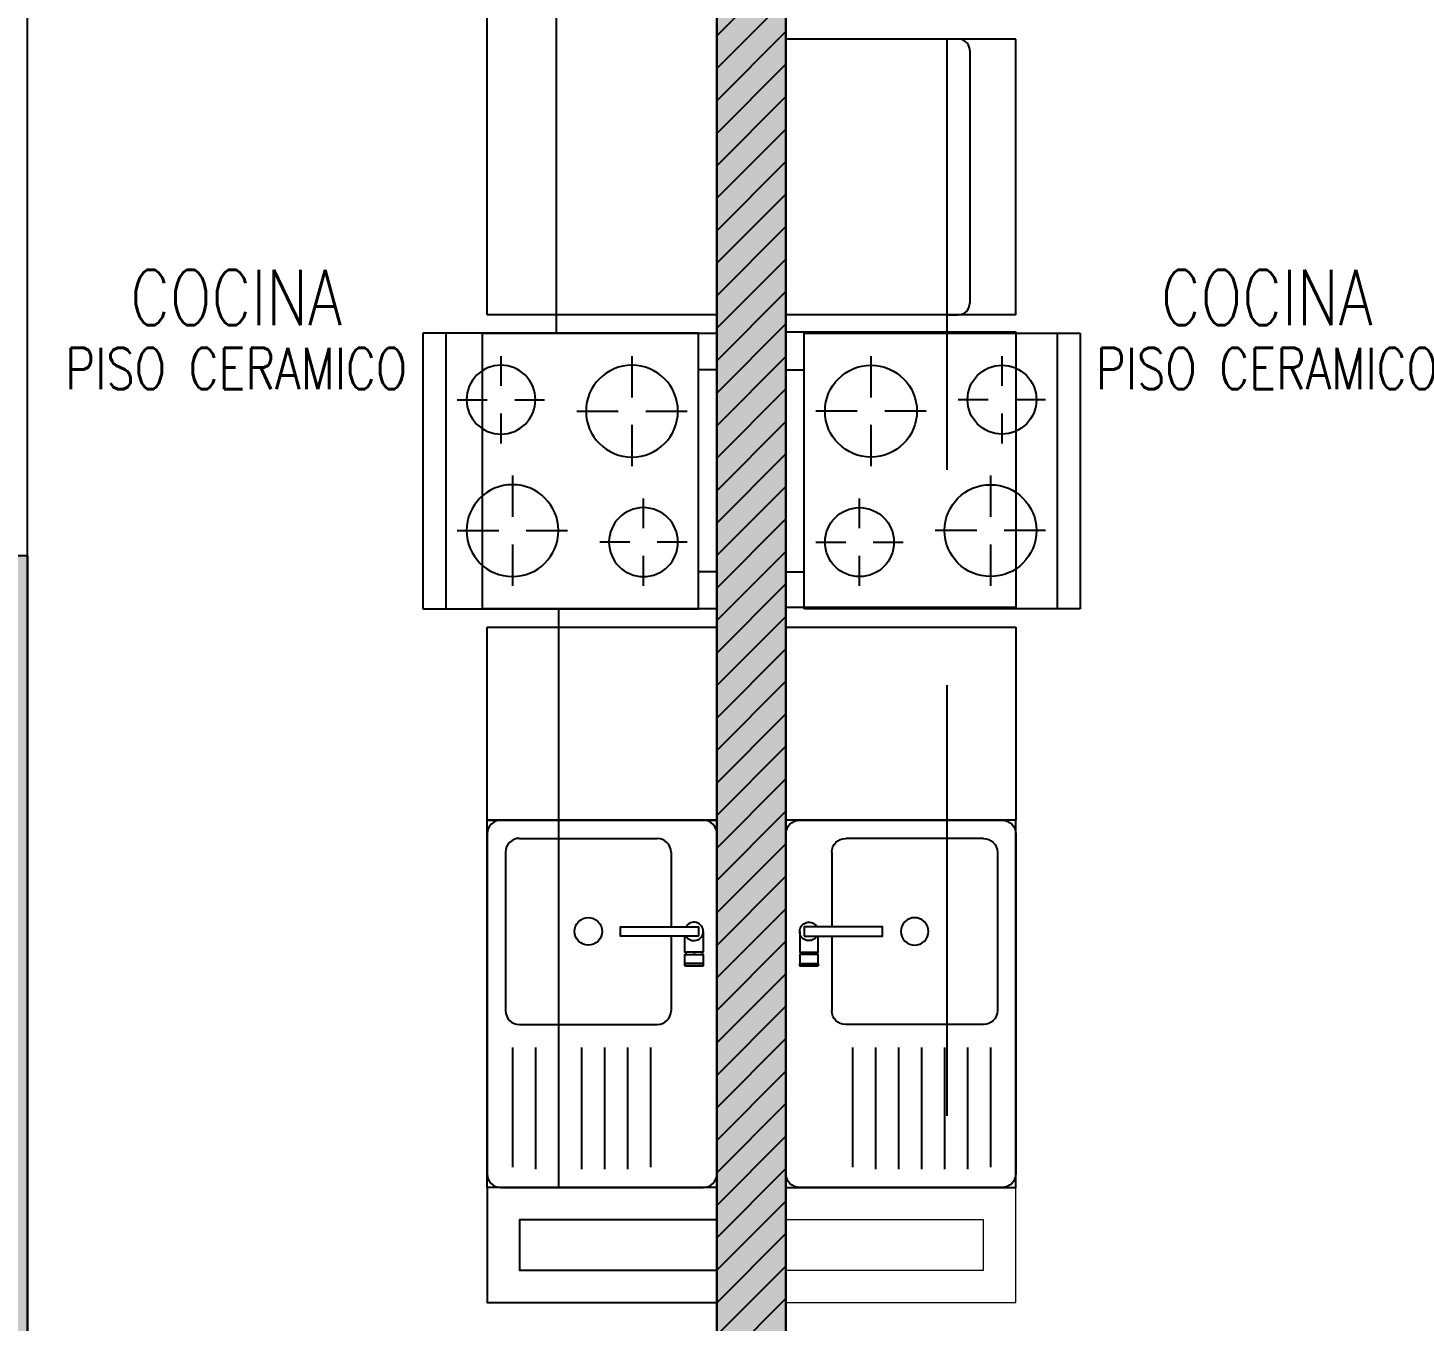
# Model space of a CAD drawing. Header units: millimetres. Extents: x -3 to 53, y -269 to 39.
# Drawn here: x 38.05 to 41.05, y 23.759 to 26.575 of the extents above; entities that cross this region are included whole.
import ezdxf
from ezdxf.enums import TextEntityAlignment as Align

# ---------------------------------------------------------------- set-up
doc = ezdxf.new("R2010")
doc.units = ezdxf.units.MM
doc.header["$LTSCALE"] = 15
doc.set_wipeout_variables(frame=1)
doc.linetypes.add('HIDDEN2', pattern=[0.1875, 0.125, -0.0625])
doc.layers.get('0').update_dxf_attribs({"color": 250})
for name, color, linetype in [('01', 250, 'Continuous'), ('A-COCINAS-LAV', 250, 'Continuous'), ('A-EST HATCH', 250, 'Continuous'), ('A-EST PLACAS', 250, 'Continuous'), ('A-EST VIGAS', 250, 'HIDDEN2'), ('A-MURO BAJO', 251, 'Continuous'), ('A-PROYECCIONES', 250, 'HIDDEN2'), ('A-TEXTO-ACABADO PISO', 250, 'Continuous'), ('A-TEXTO-AMBIENTE', 252, 'Continuous'), ('DLP_TEXTO AMBIENTE', 250, 'Continuous'), ('MURO CF 60', 250, 'Continuous')]:
    doc.layers.add(name, color=color, linetype=linetype)
doc.layers.add('A-MUROS', color=252, linetype='Continuous', lineweight=30)
doc.layers.add('DLP_MURO ALTO', color=250, linetype='Continuous', lineweight=20)
doc.styles.add('ROMANS', font='romans.shx', dxfattribs={"width": 0.8})

# ---------------------------------------------------------------- blocks, each defined once
blk = doc.blocks.new('est_P1')
at = {"layer": 'A-EST HATCH'}
h = blk.add_hatch(color=256, dxfattribs=at)
h.dxf.hatch_style = 1
h.paths.add_polyline_path([(-9.144, -13.7899), (-9.144, -7.725), (-10.644, -7.725), (-10.644, -8.475), (-10.794, -8.475), (-10.794, -7.525), (-8.994, -7.525), (-8.994, -8.4), (-7.494, -8.4), (-7.494, -7.9), (-7.344, -7.9), (-7.344, -8.6), (-8.994, -8.6), (-8.994, -13.7899)])
h.paths.add_polyline_path([(-30.244, -3.725), (-28.644, -3.725), (-28.644, -0.625), (-29.844, -0.625), (-29.844, -0.475), (-28.494, -0.475), (-28.494, -3.875), (-30.244, -3.875)])
h.paths.add_polyline_path([(-31.044, -0.475), (-31.194, -0.475), (-31.194, -3.875), (-31.044, -3.875)])
h.paths.add_polyline_path([(-36.544, 0), (-36.844, 0), (-36.844, -0.15), (-36.694, -0.15), (-36.694, -3.225), (-36.544, -3.225)])
h.paths.add_polyline_path([(-33.594, -0.625), (-33.594, -3.725), (-31.994, -3.725), (-31.994, -3.875), (-33.744, -3.875), (-33.744, -0.475), (-32.394, -0.475), (-32.394, -0.625)])
h.paths.add_polyline_path([(-42.844, -0.15), (-43.444, -0.15), (-43.444, 0), (-42.694, 0), (-42.694, -3.4), (-43.844, -3.4), (-43.844, -3.25), (-42.844, -3.25)])
h.paths.add_polyline_path([(-44.644, 0), (-44.644, -3.4), (-44.794, -3.4), (-44.794, 0)])
h.paths.add_polyline_path([(-45.594, -3.25), (-47.194, -3.25), (-47.194, -0.15), (-45.994, -0.15), (-45.994, 0), (-47.344, 0), (-47.344, -3.4), (-45.594, -3.4)])
h.paths.add_polyline_path([(-42.844, -13.7), (-43.444, -13.7), (-43.444, -13.85), (-42.694, -13.85), (-42.694, -10.45), (-43.844, -10.45), (-43.844, -10.6), (-42.844, -10.6)])
h.paths.add_polyline_path([(-44.644, -13.85), (-44.644, -10.45), (-44.794, -10.45), (-44.794, -13.85)])
h.paths.add_polyline_path([(-45.594, -10.6), (-47.194, -10.6), (-47.194, -13.7), (-45.994, -13.7), (-45.994, -13.85), (-47.344, -13.85), (-47.344, -10.45), (-45.594, -10.45)])
h.paths.add_polyline_path([(-39.994, -10.35), (-39.844, -10.35), (-39.844, -13.6999), (-39.694, -13.6999), (-39.694, -13.8499), (-39.994, -13.8499)])
h.paths.add_polyline_path([(-30.244, -10.125), (-28.644, -10.125), (-28.644, -13.225), (-29.844, -13.225), (-29.844, -13.375), (-28.494, -13.375), (-28.494, -9.975), (-30.244, -9.975)])
h.paths.add_polyline_path([(-31.044, -13.375), (-31.194, -13.375), (-31.194, -9.975), (-31.044, -9.975)])
h.paths.add_polyline_path([(-36.544, -13.85), (-36.844, -13.8499), (-36.844, -13.7), (-36.694, -13.7), (-36.694, -10.625), (-36.544, -10.625)])
h.paths.add_polyline_path([(-33.594, -13.225), (-33.594, -10.125), (-31.994, -10.125), (-31.994, -9.975), (-33.744, -9.975), (-33.744, -13.375), (-32.394, -13.375), (-32.394, -13.225)])
h.paths.add_polyline_path([(-17.094, -3.725), (-18.694, -3.725), (-18.694, -0.625), (-17.494, -0.625), (-17.494, -0.475), (-18.844, -0.475), (-18.844, -3.875), (-17.094, -3.875)])
h.paths.add_polyline_path([(-16.294, -0.475), (-16.144, -0.475), (-16.144, -3.875), (-16.294, -3.875)])
h.paths.add_polyline_path([(-10.494, 0), (-10.494, -0.15), (-10.644, -0.15), (-10.644, -3.225), (-10.794, -3.225), (-10.794, 0)])
h.paths.add_polyline_path([(-13.744, -0.625), (-13.744, -3.725), (-15.344, -3.725), (-15.344, -3.875), (-13.594, -3.875), (-13.594, -0.475), (-14.944, -0.475), (-14.944, -0.625)])
h.paths.add_polyline_path([(-8.994, -5.25), (-7.344, -5.25), (-7.344, -5.95), (-7.494, -5.95), (-7.494, -5.45), (-8.994, -5.45), (-8.994, -6.325), (-10.794, -6.325), (-10.794, -5.375), (-10.644, -5.375), (-10.644, -6.125), (-9.144, -6.125), (-9.144, -0.06), (-8.994, -0.06)])
h.paths.add_polyline_path([(-4.494, -0.15), (-3.894, -0.15), (-3.894, 0), (-4.644, 0), (-4.644, -3.4), (-3.494, -3.4), (-3.494, -3.25), (-4.494, -3.25)])
h.paths.add_polyline_path([(-2.694, 0), (-2.694, -3.4), (-2.544, -3.4), (-2.544, 0)])
h.paths.add_polyline_path([(-1.744, -3.25), (-0.144, -3.25), (-0.144, -0.15), (-1.344, -0.15), (-1.344, 0), (0.006, 0), (0.006, -3.4), (-1.744, -3.4)])
h.paths.add_polyline_path([(-2.694, -13.85), (-2.694, -10.4499), (-2.544, -10.4499), (-2.544, -13.85)])
h.paths.add_polyline_path([(-1.744, -10.5999), (-0.144, -10.5999), (-0.144, -13.7), (-1.344, -13.7), (-1.344, -13.85), (0.006, -13.85), (0.006, -10.4499), (-1.744, -10.4499)])
h.paths.add_polyline_path([(-7.344, -10.35), (-7.494, -10.35), (-7.494, -13.6999), (-7.644, -13.6999), (-7.644, -13.8499), (-7.344, -13.85)])
h.paths.add_polyline_path([(-17.094, -10.125), (-18.694, -10.125), (-18.694, -13.225), (-17.494, -13.225), (-17.494, -13.375), (-18.844, -13.375), (-18.844, -9.975), (-17.094, -9.975)])
h.paths.add_polyline_path([(-16.294, -13.375), (-16.144, -13.375), (-16.144, -9.975), (-16.294, -9.975)])
h.paths.add_polyline_path([(-10.794, -13.85), (-10.494, -13.8499), (-10.494, -13.6999), (-10.644, -13.7), (-10.644, -10.625), (-10.794, -10.625)])
h.paths.add_polyline_path([(-13.744, -13.225), (-13.744, -10.125), (-15.344, -10.125), (-15.344, -9.975), (-13.594, -9.975), (-13.594, -13.375), (-14.944, -13.375), (-14.944, -13.225)])
h.paths.add_polyline_path([(-38.344, -7.525), (-36.544, -7.525), (-36.544, -8.475), (-36.694, -8.475), (-36.694, -7.725), (-38.194, -7.725), (-38.194, -13.7899), (-38.344, -13.7899), (-38.344, -8.6), (-39.994, -8.6), (-39.994, -7.9), (-39.844, -7.9), (-39.844, -8.4), (-38.344, -8.4)])
h.paths.add_polyline_path([(-4.644, -13.85), (-4.644, -10.4499), (-3.494, -10.4499), (-3.494, -10.5999), (-4.494, -10.5999), (-4.494, -13.7), (-3.894, -13.7), (-3.894, -13.85)])
h.paths.add_polyline_path([(-1.7407, -5.5), (-1.594, -5.5), (-1.594, -4.3), (-3.744, -4.3), (-3.744, -4.45), (-3.294, -4.45), (-3.294, -6.05), (-3.094, -6.05), (-3.094, -4.45), (-1.744, -4.45), (-1.744, -5.5)], flags=17)
h.paths.add_polyline_path([(-1.7407, -8.3499), (-1.594, -8.3499), (-1.594, -9.5499), (-3.744, -9.5499), (-3.744, -9.3999), (-3.294, -9.4), (-3.294, -7.8), (-3.094, -7.8), (-3.094, -9.4), (-1.744, -9.3999), (-1.744, -8.3499)], flags=17)
h.paths.add_polyline_path([(-7.494, -6.85), (-4.644, -6.85), (-4.644, -4.3), (-4.494, -4.3), (-4.494, -6.85), (-1.744, -6.85), (-1.744, -6.25), (-1.594, -6.25), (-1.594, -6.85), (1.156, -6.85), (1.156, -2.8), (1.356, -2.8), (1.356, -11.05), (1.156, -11.05), (1.156, -7), (-1.594, -7), (-1.594, -7.5999), (-1.744, -7.5999), (-1.744, -7), (-4.494, -7), (-4.494, -9.5499), (-4.644, -9.5499), (-4.644, -7), (-7.494, -7)])
h.paths.add_polyline_path([(-7.344, 0), (-7.344, -3.5), (-7.494, -3.5), (-7.494, -0.15), (-7.644, -0.15), (-7.644, 0)])
h.paths.add_polyline_path([(-38.344, -0.06), (-38.344, -5.25), (-39.994, -5.25), (-39.994, -5.95), (-39.844, -5.95), (-39.844, -5.45), (-38.344, -5.45), (-38.344, -6.325), (-36.544, -6.325), (-36.544, -5.375), (-36.694, -5.375), (-36.694, -6.125), (-38.194, -6.125), (-38.194, -0.06)])
h.paths.add_polyline_path([(-45.744, -6.85), (-48.494, -6.85), (-48.494, -2.8), (-48.694, -2.8), (-48.694, -11.0499), (-48.494, -11.0499), (-48.494, -6.9999), (-45.744, -7), (-45.744, -7.6), (-45.594, -7.6), (-45.594, -7), (-42.844, -7), (-42.844, -9.55), (-42.694, -9.55), (-42.694, -6.9999), (-39.8439, -6.9999), (-39.8439, -6.85), (-42.694, -6.85), (-42.694, -4.3), (-42.844, -4.3), (-42.844, -6.85), (-45.594, -6.85), (-45.594, -6.25), (-45.744, -6.25)])
h.paths.add_polyline_path([(-39.994, 0), (-39.694, 0), (-39.694, -0.15), (-39.844, -0.15), (-39.8439, -3.5), (-39.994, -3.5)])
h.paths.add_polyline_path([(-45.5972, -5.5), (-45.744, -5.5), (-45.744, -4.3), (-43.594, -4.3), (-43.594, -4.45), (-44.044, -4.45), (-44.044, -6.05), (-44.244, -6.05), (-44.244, -4.45), (-45.594, -4.45), (-45.594, -5.5)], flags=17)
h.paths.add_polyline_path([(-45.5972, -8.35), (-45.744, -8.35), (-45.744, -9.55), (-43.594, -9.55), (-43.594, -9.4), (-44.044, -9.4), (-44.044, -7.8), (-44.244, -7.8), (-44.244, -9.4), (-45.594, -9.4), (-45.594, -8.35)], flags=17)
h.paths.add_polyline_path([(-25.344, -6.325), (-25.494, -6.325), (-25.494, -2.625), (-25.344, -2.625)])
h.paths.add_polyline_path([(-21.094, -6.325), (-11.694, -6.325), (-11.694, -6.175), (-15.244, -6.175), (-15.244, -4.775), (-15.444, -4.775), (-15.444, -6.175), (-18.344, -6.175), (-18.344, -4.775), (-18.494, -4.775), (-18.494, -6.175), (-20.894, -6.175), (-20.894, -4.925), (-19.244, -4.925), (-19.244, -4.775), (-21.519, -4.775), (-21.519, -4.925), (-21.094, -4.925)])
h.paths.add_polyline_path([(-21.544, -6.325), (-23.544, -6.325), (-23.544, -6.175), (-21.694, -6.175), (-21.694, -2.775), (-23.544, -2.775), (-23.544, -2.625), (-21.694, -2.625), (-21.694, -0.475), (-20.844, -0.475), (-20.844, -0.625), (-21.544, -0.625)])
h.paths.add_polyline_path([(-26.244, -4.925), (-26.244, -6.325), (-35.644, -6.325), (-35.644, -6.175), (-32.094, -6.175), (-32.094, -4.775), (-31.894, -4.775), (-31.894, -6.175), (-28.994, -6.175), (-28.994, -4.775), (-28.844, -4.775), (-28.844, -6.175), (-26.444, -6.175), (-26.444, -4.925), (-28.094, -4.925), (-28.094, -4.775), (-25.899, -4.7733), (-25.899, -4.9233)])
h.paths.add_polyline_path([(-25.874, -0.6233), (-26.494, -0.625), (-26.494, -0.475), (-25.674, -0.4733), (-25.674, -6.3233), (-25.874, -6.3233)])
h.paths.add_polyline_path([(-25.674, -9.0983), (-25.674, -13.3733), (-26.494, -13.375), (-26.494, -13.225), (-25.874, -13.2233), (-25.874, -9.0983)])
h.paths.add_polyline_path([(-27.644, -9.075), (-27.644, -8.925), (-25.874, -8.9234), (-25.874, -7.6733), (-28.394, -7.675), (-28.394, -9.075), (-28.544, -9.075), (-28.544, -7.675), (-31.894, -7.675), (-31.894, -9.075), (-32.094, -9.075), (-32.094, -7.675), (-35.644, -7.675), (-35.644, -7.525), (-25.674, -7.5234), (-25.674, -9.0733)])
h.paths.add_polyline_path([(-19.694, -9.075), (-19.694, -8.925), (-21.494, -8.925), (-21.494, -7.675), (-18.944, -7.675), (-18.944, -9.075), (-18.794, -9.075), (-18.794, -7.675), (-15.444, -7.675), (-15.444, -9.075), (-15.244, -9.075), (-15.244, -7.675), (-11.694, -7.675), (-11.694, -7.525), (-21.694, -7.525), (-21.694, -9.075)])
h.paths.add_polyline_path([(-22.694, -12.8249), (-25.344, -12.825), (-25.344, -10.175), (-22.994, -10.175), (-22.994, -9.625), (-22.694, -9.625), (-22.694, -9.475), (-23.144, -9.475), (-23.144, -10.025), (-25.344, -10.025), (-25.344, -7.675), (-24.144, -7.675), (-24.144, -7.525), (-25.494, -7.525), (-25.494, -12.975), (-22.694, -12.975)])
h.paths.add_polyline_path([(-21.694, -13.375), (-20.844, -13.375), (-20.844, -13.225), (-21.544, -13.225), (-21.544, -9.1), (-21.694, -9.1)])
at = {"layer": 'A-EST PLACAS', "elevation": 0}
for points in [[(-9.144, -13.7899), (-9.144, -7.725), (-10.644, -7.725), (-10.644, -8.475), (-10.794, -8.475), (-10.794, -7.525), (-8.994, -7.525), (-8.994, -8.4), (-7.494, -8.4), (-7.494, -7.9), (-7.344, -7.9), (-7.344, -8.6), (-8.994, -8.6), (-8.994, -13.7899)], [(-10.794, -13.85), (-10.494, -13.8499), (-10.494, -13.6999), (-10.644, -13.7), (-10.644, -10.625), (-10.794, -10.625)]]:
    blk.add_lwpolyline(points, close=True, dxfattribs=at)
at = {"layer": 'A-EST VIGAS'}
blk.add_line((-10.644, -10.625, 0), (-10.644, -8.475, 0), dxfattribs=at)
blk = doc.blocks.new('*U89')
blk.add_wipeout([(0, 0), (0, -0.0202), (0.17, -0.0202), (0.17, 0)])
blk.add_lwpolyline([(0, 0), (0.17, 0), (0.17, -0.0202), (0, -0.0202)], close=True)
blk = doc.blocks.new('LAV-COC_01')
for p, q in [((0.4, 0.8121, 0), (-0.04, 0.8121, 0)), ((-0.07, 0.0421, 0), (-0.07, 0.7821, 0)), ((0.43, 0.0421, 0), (0.43, 0.7821, 0)), ((0.225, 0.5071, 0), (0.225, 0.7721, 0)), ((0.275, 0.5071, 0), (0.275, 0.7721, 0)), ((0.325, 0.5071, 0), (0.325, 0.7721, 0)), ((0.375, 0.507, 0), (0.375, 0.768, 0)), ((0.36, 0.4571, 0), (0.06, 0.4571, 0)), ((0.03, 0.0821, 0), (0.03, 0.4271, 0)), ((0.39, 0.0821, 0), (0.39, 0.4271, 0)), ((0.36, 0.0521, 0), (0.06, 0.0521, 0)), ((-0.04, 0.0121, 0), (0.4, 0.0121, 0))]:
    blk.add_line(p, q)
at = {"extrusion": (-8.98137e-08, -2.25601e-18, 1)}
for p, q in [((0.075, 0.507, 0), (0.075, 0.768, 0)), ((0.125, 0.5071, 0), (0.125, 0.7721, 0)), ((0.175, 0.5071, 0), (0.175, 0.7721, 0))]:
    blk.add_line(p, q, dxfattribs=at)
at = {"extrusion": (-4.49068e-08, 3.60285e-08, 1), "elevation": 0}
for points in [[(0, 0.3296), (0, 0.3046), (-0.04, 0.3046), (-0.04, 0.3296)], [(0, 0.3296), (-0.04, 0.3296), (-0.04, 0.3246), (0, 0.3246)]]:
    blk.add_lwpolyline(points, close=True, dxfattribs=at)
blk.add_lwpolyline([(-0.04, 0.2546), (-0.04, 0.2996), (0, 0.2996), (0, 0.2646)], dxfattribs=at)
at = {"extrusion": (-4.49068e-08, 3.60285e-08, 1)}
blk.add_arc((-0.02, 0.2546, 0), 0.02, 29.9997, 329.9997, dxfattribs=at)
for centre, start_param, end_param in [((-0.04, 0.7821, 0), -0.785398, 0.785398), ((0.4, 0.7821, 0), -2.356194, -0.785398), ((0.06, 0.4271, 0), -0.785398, 0.785398), ((0.36, 0.4271, 0), -2.356194, -0.785398), ((0.06, 0.0821, 0), 0.785398, 2.356194), ((0.36, 0.0821, 0), 2.356194, 3.926991), ((-0.04, 0.0421, 0), 0.785398, 2.356194), ((0.4, 0.0421, 0), 2.356194, 3.926991)]:
    blk.add_ellipse(centre, major_axis=(-0.0212, 0.0212), ratio=1, start_param=start_param, end_param=end_param)
blk.add_ellipse((0.21, 0.2546, 0), major_axis=(-0.0212, 0.0212), ratio=1)
at = {"layer": '01', "extrusion": (-4.49068e-08, 3.60285e-08, 1), "elevation": 0}
for points in [[(-0.0375, 0.2996), (-0.0375, 0.3046)], [(-0.02, 0.2996), (-0.02, 0.3046)], [(-0.0025, 0.2996), (-0.0025, 0.3046)]]:
    blk.add_lwpolyline(points, dxfattribs=at)
at = {"extrusion": (-4.49068e-08, 3.60285e-08, 1), "rotation": 359.9380941588614}
blk.add_blockref('*U89', (-0.03, 0.2648, 0), dxfattribs=at)
blk = doc.blocks.new('A$C33FC7C8B')
at = {"ltscale": 0.5}
for p, q in [((0.08, 0.64, -0.0001), (0.52, 0.64, 0.0001)), ((0.08, 0.64, -0.0001), (0.08, 0.6, -0.0001)), ((0.52, 0.64, 0.0001), (0.52, 0.6, 0.0001)), ((0, 0, -0.0001), (0, 0.6, -0.0001)), ((0, 0.6, -0.0001), (0.6, 0.6, 0.0001)), ((0.6, 0.6, 0.0001), (0.6, 0, 0.0001)), ((0.145, 0.575, -0.0001), (0.145, 0.51, -0.0001)), ((0.43, 0.485, 0.0001), (0.43, 0.575, 0.0001)), ((0.05, 0.48, -0.0001), (0.115, 0.48, -0.0001)), ((0.175, 0.48, -0.0001), (0.24, 0.48, 0)), ((0.145, 0.45, -0.0001), (0.145, 0.385, -0.0001)), ((0.4, 0.455, 0), (0.31, 0.455, 0)), ((0.55, 0.455, 0.0001), (0.46, 0.455, 0.0001)), ((0.43, 0.335, 0.0001), (0.43, 0.425, 0.0001)), ((0.17, 0.225, -0.0001), (0.17, 0.315, -0.0001)), ((0.455, 0.2, 0.0001), (0.455, 0.265, 0.0001)), ((0.14, 0.195, -0.0001), (0.05, 0.195, -0.0001)), ((0.29, 0.195, 0), (0.2, 0.195, 0)), ((0.17, 0.075, -0.0001), (0.17, 0.165, -0.0001)), ((0.425, 0.17, 0.0001), (0.36, 0.17, 0)), ((0.55, 0.17, 0.0001), (0.485, 0.17, 0.0001)), ((0.455, 0.075, 0.0001), (0.455, 0.14, 0.0001)), ((0.6, 0.05, 0.0001), (0, 0.05, -0.0001)), ((0.6, 0, 0.0001), (0, 0, -0.0001))]:
    blk.add_line(p, q, dxfattribs=at)
for centre, radius in [((0.145, 0.48), 0.075), ((0.43, 0.455), 0.1), ((0.17, 0.195), 0.1), ((0.455, 0.17), 0.075)]:
    blk.add_circle(centre, radius, dxfattribs=at)

msp = doc.modelspace()

# ---------------------------------------------------------------- linework, layer by layer
msp.add_line((40.05, 25.9499), (40.075, 25.9499))
msp.add_arc((40.075, 25.9749), 0.025, 270, 0)
at = {"layer": 'A-MURO BAJO'}
msp.add_lwpolyline([(39.55, 24.05), (39.05, 24.05), (39.05, 24.85), (39.55, 24.85)], close=True, dxfattribs=at)
at = {"layer": 'A-MUROS'}
msp.add_line((38.05, 22.65), (38.05, 25.425), dxfattribs=at)
at = {"layer": 'A-PROYECCIONES', "ltscale": 0.5}
for p, q in [((39.05, 25.9499), (39.05, 27.4225)), ((40.1, 26.5249), (40.1, 25.9749)), ((40.2, 25.9499), (40.2, 26.5499)), ((39.55, 25.9499), (39.05, 25.9499)), ((40.2, 25.9499), (39.7, 25.9499))]:
    msp.add_line(p, q, dxfattribs=at)
at = {"layer": 'A-PROYECCIONES'}
msp.add_line((39.2, 27.425), (39.2, 25.9099, 0), dxfattribs=at)
at = {"layer": 'A-PROYECCIONES', "ltscale": 0.5}
msp.add_lwpolyline([(40.2, 26.5499), (39.7, 26.5499)], dxfattribs=at)
for points in [[(39.04, 25.3099), (39.04, 25.9099), (39.55, 25.9099), (39.55, 25.3099)], [(39.7, 25.3124), (39.7, 25.9124), (40.2, 25.9124), (40.2, 25.3124)]]:
    msp.add_lwpolyline(points, close=True, dxfattribs=at)
msp.add_arc((40.075, 26.5249), 0.025, 0, 90, dxfattribs=at)
at = {"layer": 'DLP_MURO ALTO'}
msp.add_lwpolyline([(39.7, 23.8699), (40.13, 23.8699), (40.13, 23.9799), (39.7, 23.9799)], dxfattribs=at)
at = {"layer": 'DLP_TEXTO AMBIENTE'}
msp.add_lwpolyline([(39.55, 23.98), (39.12, 23.98), (39.12, 23.87), (39.55, 23.87)], dxfattribs=at)

# ---------------------------------------------------------------- block references
msp.add_blockref('est_P1', (48.694, 36.0499, 0))
at = {"layer": 'A-PROYECCIONES', "ltscale": 0.5, "extrusion": (-4.40218e-06, 0.000440452, 1), "xscale": -1, "rotation": 270.0000025171228}
msp.add_blockref('A$C33FC7C8B', (38.91, 25.3099, 0.0111), dxfattribs=at)
at = {"layer": 'A-PROYECCIONES', "ltscale": 0.5, "extrusion": (-4.40218e-06, -0.000440452, -1), "xscale": -1, "zscale": -1, "rotation": 270.0000025171228}
msp.add_blockref('A$C33FC7C8B', (-40.34, 25.3099, -0.0115), dxfattribs=at)

# ---------------------------------------------------------------- texts
at = {"layer": 'A-TEXTO-ACABADO PISO', "char_height": 0.09, "attachment_point": 2, "rotation": 360, "style": 'ROMANS'}
for insert in [(38.5038, 25.8778), (40.7462, 25.8778)]:
    msp.add_mtext_dynamic_manual_height_columns('PISO CERAMICO', width=1.20225, gutter_width=12.5, heights=[0], dxfattribs=dict(at, insert=insert))
at = {"layer": 'A-TEXTO-AMBIENTE', "style": 'ROMANS', "width": 0.8}
for p in [(38.5038, 25.9274, 0), (40.7462, 25.9274, 0)]:
    msp.add_text('COCINA', height=0.12, dxfattribs=at).set_placement(p, align=Align.CENTER)

# ---------------------------------------------------------------- next in the draw order: block references
at = {"layer": 'A-COCINAS-LAV', "extrusion": (4.49068e-08, -3.60285e-08, -1), "xscale": -1, "zscale": -1, "rotation": 180}
msp.add_blockref('LAV-COC_01', (-39.48, 24.8621, 0), dxfattribs=at)
at = {"layer": 'A-COCINAS-LAV', "extrusion": (4.49068e-08, 3.60285e-08, 1), "xscale": -1, "rotation": 180}
msp.add_blockref('LAV-COC_01', (39.77, 24.862, 0), dxfattribs=at)

# ---------------------------------------------------------------- next in the draw order: hatches: boundary and pattern name
at = {"layer": 'MURO CF 60'}
h = msp.add_hatch(dxfattribs=at)
h.set_pattern_fill('_USER', color=256, scale=0.05, angle=45, pattern_type=0)
h.set_pattern_definition([(45, (359.999405, -25.002057), (-0.035355339, 0.035355339), [])])
edge = h.paths.add_edge_path()
edge.add_line((39.6994, 30.7979), (39.5494, 30.7979))
edge.add_line((39.5494, 30.7979), (39.5494, 35.9879))
edge.add_line((39.5494, 35.9879), (39.6994, 35.9879))
edge.add_line((39.6994, 35.9879), (39.6994, 30.7979))
edge = h.paths.add_edge_path()
edge.add_line((39.6994, 27.4479), (39.5494, 27.4479))
edge.add_line((39.5494, 27.4479), (39.5494, 22.2579))
edge.add_line((39.5494, 22.2579), (39.6994, 22.2579))
edge.add_line((39.6994, 22.2579), (39.6994, 27.4479))
edge = h.paths.add_edge_path()
edge.add_line((10.3494, 30.7979), (10.3494, 35.9879))
edge.add_line((10.3494, 35.9879), (10.4994, 35.9879))
edge.add_line((10.4994, 35.9879), (10.4994, 30.7979))
edge.add_line((10.4994, 30.7979), (10.3494, 30.7979))
edge = h.paths.add_edge_path()
edge.add_line((10.3494, 27.4479), (10.4994, 27.4479))
edge.add_line((10.4994, 27.4479), (10.4994, 22.2579))
edge.add_line((10.4994, 22.2579), (10.3494, 22.2579))
edge.add_line((10.3494, 22.2579), (10.3494, 27.4479))

# ---------------------------------------------------------------- next in the draw order: linework, layer by layer
at = {"layer": 'A-MURO BAJO', "elevation": 0}
msp.add_lwpolyline([(40.2, 24.8499), (39.7, 24.8499), (39.7, 24.0499), (40.2, 24.0499)], close=True, dxfattribs=at)
at = {"layer": 'A-MUROS'}
for p, q in [((39.55, 22.26), (39.55, 28.325)), ((39.7, 22.26), (39.7, 27.4499))]:
    msp.add_line(p, q, dxfattribs=at)
at = {"layer": 'A-PROYECCIONES', "ltscale": 0.5}
msp.add_line((40.05, 26.5499), (40.05, 24.0499), dxfattribs=at)
at = {"layer": 'A-PROYECCIONES'}
msp.add_line((39.205, 25.3099, 0), (39.205, 24.05), dxfattribs=at)
msp.add_lwpolyline([(39.55, 24.85), (39.05, 24.85), (39.05, 25.2699), (39.55, 25.2699)], close=True, dxfattribs=at)
at = {"layer": 'A-PROYECCIONES', "ltscale": 0.5, "elevation": 0}
msp.add_lwpolyline([(40.2, 24.8499), (39.7, 24.8499), (39.7, 25.2699), (40.2, 25.2699)], close=True, dxfattribs=at)
at = {"layer": 'DLP_MURO ALTO'}
msp.add_lwpolyline([(39.7, 23.7999), (40.2, 23.7999), (40.2, 24.0499), (39.7, 24.0499)], dxfattribs=at)
at = {"layer": 'DLP_TEXTO AMBIENTE'}
msp.add_lwpolyline([(39.55, 24.05), (39.05, 24.05), (39.05, 23.8), (39.55, 23.8)], dxfattribs=at)

doc.saveas('drawing.dxf')
